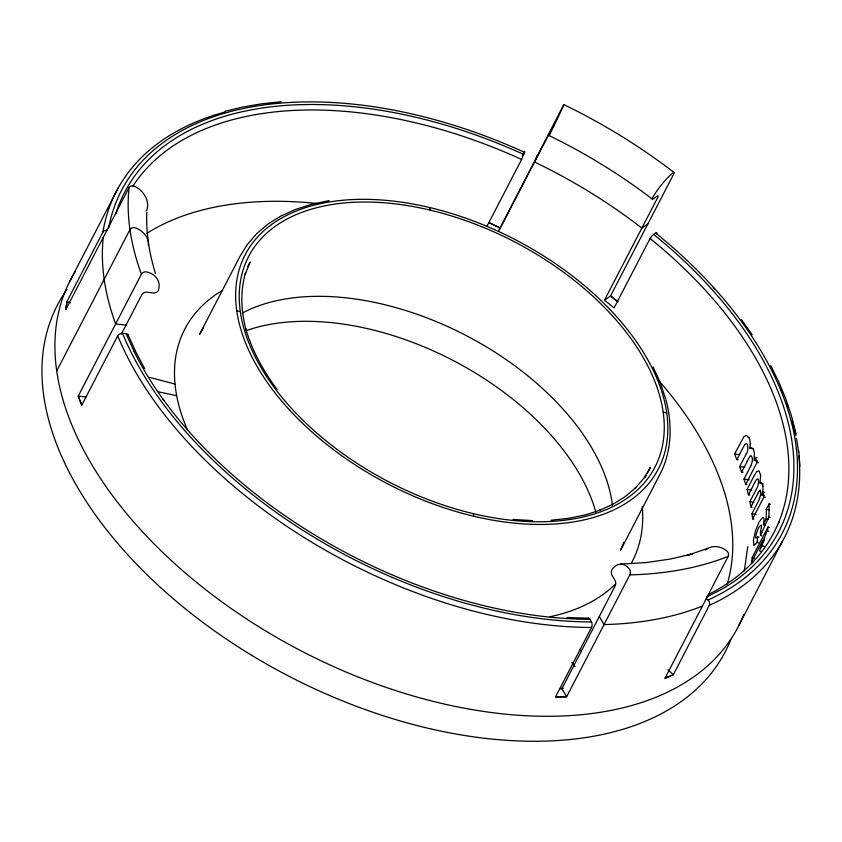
<?xml version="1.0" encoding="UTF-8"?>
<svg xmlns="http://www.w3.org/2000/svg" width="842" height="842" viewBox="0 0 842 842"><rect width="100%" height="100%" fill="white"/><g stroke="black" fill="none" stroke-linecap="round" stroke-linejoin="round"><path stroke-width="1.26" d="M146.803 212.416C145.961 233.16 149.381 253.895 155.507 273.671M759.084 537.291L757.737 536.838L757.084 542.343L753.895 545.7L753.401 540.101L755.463 530.818L759.095 521.956L762.673 517.483L763.61 517.725L764.052 519.104L763.473 524.713L765.494 525.376M146.055 211.016A3.884 3.042 6.3 0 0 147.024 209.605A27.154 21.324 6.3 0 0 134.667 186.324A3.884 3.042 6.3 0 0 129.068 187.555L65.886 309.424L66.992 301.425L102.945 232.055A3.873 3.073 9.4 0 1 107.292 230.445M499.517 229.677L550.394 131.499C553.026 126.626 546.932 139.877 550.079 133.783A27.154 1.105 -64.3 0 0 563.382 105.682L563.761 104.576C602.693 123.427 639.752 146.15 674.084 172.473M769.377 527.46L768.03 526.955L767.441 530.839L768.788 531.355M744.286 570.908L747.78 546.658M757.274 460.953C751.411 461.542 756 454.312 753.748 450.796C754.179 446.765 745.728 447.744 752.98 448.607M763.231 483.897L759.884 483.203L760.652 475.477L759.158 470.941L756.905 471.31L754.074 475.888M563.782 104.65L498.496 230.992M761.768 535.87C757.579 535.217 764.746 521.051 759.663 526.261C758.242 527.25 752.737 542.648 757.737 536.838M486.865 226.487L521.766 159.159L524.766 151.528L524.156 152.402M759.726 498.18L758.653 500.643A43.395 13.514 -76.5 0 1 757.789 502.337L751.959 513.641A364.575 215.836 27.4 0 1 752.601 518.851L753.948 519.188M623.806 542.248L620.522 550.384L660.802 472.678C671.905 450.175 672.39 423.768 665.927 399.845M537.217 155.654L534.575 162.032A364.575 215.836 27.4 0 1 641.857 228.077L647.93 223.804M746.296 453.68C748.675 451.554 748.485 440.345 744.77 444.639A21.86 10.125 -85.2 0 0 744.328 445.365L743.054 447.723M770.451 504.263L769.104 503.863L766.273 509.315A364.575 215.836 27.4 0 1 766.178 518.767L763.473 524.713M769.104 503.863A364.575 215.836 27.4 0 1 768.809 517.072L760.421 535.407M778.555 523.019L779.082 521.872M750.685 466.079C752.043 463.1 753.737 458.111 750.948 455.659A3.673 1.579 -82.8 0 0 750.296 456.027L749.612 456.943A25.944 11.22 -83.2 0 0 748.959 457.943L747.022 461.721M755.569 490.675L749.906 501.6A364.575 215.836 27.4 0 1 750.906 506.895L752.243 507.189M750.201 444.281L750.622 443.46M746.875 462.016L741.644 472.088L742.949 472.246M753.79 476.425L747.043 489.455A364.575 215.836 27.4 0 1 748.401 494.812L749.727 495.064M754.327 483.371L755.853 480.508A21.86 8.01 -79.4 0 1 756.232 479.866C760.01 475.498 758.421 487.223 756.569 488.644A42.689 14.83 -78.4 0 1 755.558 490.623M738.992 625.217L782.292 541.564M69.57 281.723L118.333 187.777M56.719 370.933L129.952 229.634A3.884 2.884 -8.1 0 1 135.551 227.887A27.154 20.155 -8.1 0 1 148.424 245.559M129.068 187.555A376.216 222.72 27.4 0 0 141.414 274.218L78.232 396.087L81.769 405.181L117.733 335.811A3.873 2.568 -22.3 0 1 122.595 333.327L126.026 333.632A3.873 2.568 -22.3 0 1 128.131 336.453M121.353 334.127L141.856 294.584A3.884 2.621 -20.1 0 1 146.761 292.195L153.402 292.953A3.884 2.621 -20.1 0 0 158.496 290.101A27.154 18.366 -20.1 0 0 146.866 271.934A3.884 2.621 -20.1 0 0 141.414 274.218M247.758 266.63L250.169 261.978L245.264 274.124L245.548 272.945C240.096 291.227 241.065 310.761 245.853 329.064M522.219 156.117L523.903 152.865M604.461 300.226L657.686 197.554A3.884 0.916 -52.3 0 0 657.097 196.197L653.224 198.922A3.884 0.916 -52.3 0 1 652.908 197.091A27.154 6.431 -52.3 0 1 672.758 173.01A3.884 0.916 -52.3 0 1 673.705 174.084L610.524 295.963L604.461 300.226A364.575 215.836 27.4 0 1 614.123 307.877L650.087 238.496A3.873 1.021 -51 0 1 653.645 234.381L655.771 233.034A3.873 1.021 -51 0 1 656.771 233.76M645.014 477.846L646.224 475.519M647.435 473.193L650.456 467.363L643.614 478.53L634.921 488.602L635.71 487.697L625.227 496.58L613.06 504.19L599.336 510.441L600.357 510.094L585.137 514.946L568.634 518.335L551.005 520.23M555.562 696.86A376.216 222.72 27.4 0 0 566.634 696.755L561.919 688.63L615.144 585.948A3.884 2.126 88.6 0 0 615.018 580.464L612.008 575.275A3.884 2.126 88.6 0 1 612.134 569.371A27.154 14.893 88.6 0 1 629.395 568.981A3.884 2.126 88.6 0 1 629.805 574.886L566.634 696.755L555.562 696.86L591.526 627.49A3.884 2.042 -89.7 0 0 591.516 622.006L590.053 619.291A3.873 2.042 -89.7 0 0 587.979 618.386M738.15 459.774L736.866 459.658A364.575 215.836 27.4 0 0 734.519 454.175L744.012 436.524L746.559 435.43L748.738 437.693M736.866 459.658L742.676 448.47M741.644 472.088A364.575 215.836 27.4 0 0 739.644 466.636L745.307 455.711A42.689 19.029 -84 0 0 746.275 453.649M746.97 484.697L745.654 484.487A364.575 215.836 27.4 0 0 744.002 479.077L749.843 467.805A43.395 17.892 -82 0 0 750.685 466.058M753.99 460.479L755.548 457.48L756.863 457.659M745.654 484.487L757.074 462.458L755.548 457.48M748.401 494.812L754.2 483.613M750.906 506.895L758.232 492.812M798.921 456.027A376.227 222.73 27.4 0 1 709.301 605.335L673.337 674.716L665.001 678.252L728.172 556.383A3.884 2.779 68.2 0 0 726.572 550.7A27.154 19.482 68.2 0 0 705.585 550.015M763.883 495.517L761.873 495.033L763.431 492.023L764.768 492.349M752.601 518.851L764.01 496.822L763.431 492.023M752.811 562.782L751.474 562.267A364.575 215.836 27.4 0 0 752.211 557.488L768.03 526.955M751.474 562.267L762.852 540.301L764.199 540.817M758.842 491.739L759.484 490.812A3.673 1.21 -77.3 0 1 760.042 490.423M203.469 327.959L199.543 334.369L239.823 256.663L247.011 244.917L256.947 233.434L267.945 224.109L280.712 216.131L295.11 209.574L311.982 204.164L329.169 200.628M706.406 597.136L720.931 589.737A368.48 218.141 27.4 0 0 653.634 234.381M708.069 548.3L687.461 555.278L692.955 553.752L670.264 559.088L646.098 562.561L620.649 564.161M224.993 111.312L242.012 107.176L261.199 103.861L281.249 101.714M566.908 617.491L588.6 618.186M513.031 519.451L532.407 520.598M734.519 454.175L739.613 454.512M739.644 466.636L744.823 467.173M126.037 325.107L115.638 323.938A376.206 222.72 27.4 0 1 103.292 237.276M86.031 396.971L78.232 396.087A376.216 222.72 27.4 0 0 81.769 405.181M744.002 479.077L749.254 479.814M757.074 462.458L758.389 462.668M747.043 489.455L751.685 490.244M749.906 501.6L753.906 502.421M158.822 391.898L176.662 395.708A252.105 149.245 27.4 0 0 186.935 428.673M236.76 310.835L240.349 311.687M663.159 412.096L666.738 412.948M751.959 513.641L755.99 514.609M764.01 496.822L765.357 497.169M149.697 377.416L174.999 384.036M766.273 509.315L768.978 510.115M766.178 518.767L768.199 519.43M760.337 532.102L762.368 532.775M768.809 517.072L770.156 517.525M757.084 542.343L758.432 542.816M752.211 557.488L754.232 558.225M70.57 302.794L66.992 301.425A376.216 222.72 27.4 0 0 65.886 309.424M763.452 546.048L762.115 545.511L759.379 550.794L760.715 551.342M764.126 546.321L764.789 546.595M489.434 222.93L499.822 227.803A376.216 222.72 27.4 0 0 488.939 222.698M549.026 135.562C582.917 151.981 615.249 171.558 645.519 193.955L652.508 199.27M618.028 301.857L610.524 295.963A376.216 222.72 27.4 0 1 617.207 301.204M706.291 598.42L708.069 600.083A3.873 2.831 65.8 0 1 709.301 605.335M668.001 669.748L673.337 674.716A376.216 222.72 27.4 0 1 665.001 678.252M579.843 649.161L581.517 651.161M571.886 662.57L575.012 666.738M741.307 319.455L752.159 334.737M277.186 389.646C263.378 371.017 251.895 350.451 245.559 328.043M599.325 616.47L604.03 624.596A376.206 222.72 27.4 0 0 702.396 606.093M144.75 368.691L136.151 352.587L128.037 334.653M770.693 365.523L778.324 380.921L785.639 398.445L791.459 415.811L796.048 434.04M134.204 351.693L126.026 333.632M653.024 366.807L660.328 382.91L665.622 398.813M176.662 395.708L175.694 389.835A252.105 149.245 27.4 0 1 222.614 290.301M429.757 207.553L430.125 210.121M473.372 513.662L473.741 516.241M798.774 450.88L799.9 466.215M615.67 583.853A252.105 149.245 27.4 0 1 550.058 616.733M642.236 506.684A252.105 149.245 27.4 0 1 631.521 562.845M591.526 627.49A376.227 222.73 27.4 0 1 117.712 335.8M102.924 232.045A376.227 222.73 27.4 0 1 224.761 112.091M713.248 287.638A376.227 222.73 27.4 0 1 714.995 289.553M780.797 388.551A376.227 222.73 27.4 0 1 782.292 392.067M786.828 403.75A376.227 222.73 27.4 0 1 788.059 407.233M792.259 420.674A376.227 222.73 27.4 0 1 795.89 435.724M796.395 438.293A376.227 222.73 27.4 0 1 798.532 452.312M591.484 621.964A372.343 220.436 27.4 0 1 122.532 333.327M590.074 619.333A368.48 218.141 27.4 0 1 134.194 351.745M115.922 213.458A368.48 218.141 27.4 0 1 523.882 154.496M561.919 688.63A364.575 215.836 27.4 0 1 559.551 688.682M655.739 233.066A372.196 220.341 27.4 0 1 708.006 600.02M108.586 228.424A372.196 220.341 27.4 0 1 524.692 152.391M650.087 238.496A364.575 215.836 27.4 0 1 709.206 594.105M164.158 400.834A364.575 215.836 27.4 0 1 162.716 398.813M132.678 186.461A364.575 215.836 27.4 0 1 521.63 159.422M242.296 313.077A224.951 133.173 27.4 0 1 465.752 335.337A224.951 133.173 27.4 0 1 612.418 505.189M728.172 556.383A376.216 222.72 27.4 0 1 629.805 574.886M563.445 688.282A349.062 206.648 27.4 0 1 559.656 688.514M146.834 233.339A349.062 206.648 27.4 0 1 316.487 203.459M657.886 379.616A349.062 206.648 27.4 0 1 727.204 584.222M246.159 330.664A224.951 133.173 27.4 0 1 452.817 360.313A224.951 133.173 27.4 0 1 595.862 512.178M730.814 639.594A376.216 222.72 27.4 0 1 284.754 674.053A376.216 222.72 27.4 0 1 67.055 289.395M743.76 614.618A376.216 222.72 27.4 0 1 304.12 652.413A376.216 222.72 27.4 0 1 75.243 271.587M760.926 547.826A27.27 1.884 -70.3 0 1 763.705 539.533M764.147 538.722A15.44 2.273 -69 0 1 767.399 530.271M761.757 546.142A23.155 2.284 -69.2 0 1 764.252 538.638M761.905 495.043A15.987 5.326 -76.4 0 0 762.494 492.254A11.156 3.863 -76 0 0 762.905 485.771M760.137 490.076A5.441 1.705 -76.6 0 1 759.642 497.948M758.21 492.707A25.944 8.641 -77.7 0 1 758.831 491.633M759.926 482.771A9.841 3.379 -77.9 0 1 762.778 485.981M748.938 437.324A11.998 5.789 -83.1 0 1 749.843 448.302M289.606 410.075A232.708 137.762 27.4 0 0 656.549 472.267A232.708 137.762 27.4 0 0 409.096 203.343A232.708 137.762 27.4 0 0 289.606 410.075M285.438 401.529A228.835 135.467 27.4 0 0 649.477 476.204A228.835 135.467 27.4 0 0 420.347 207.953A228.835 135.467 27.4 0 0 285.438 401.529"/></g></svg>
